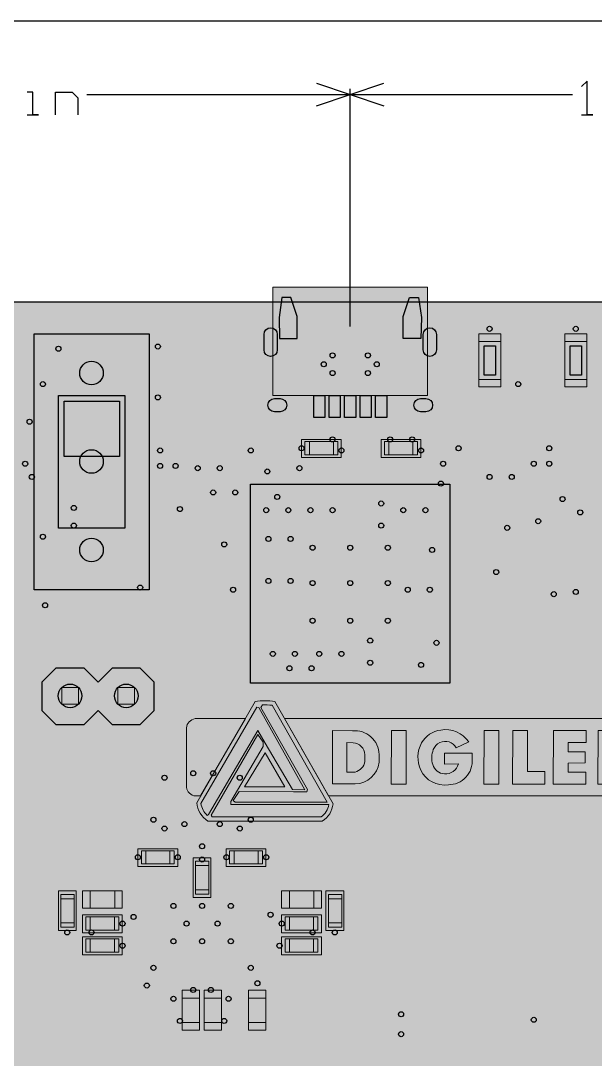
# Model space of a CAD drawing. Header units: metres. Extents: x 18 to 154, y 17 to 109.
# Drawn here: x 42.2 to 68.18, y 62.27 to 109.23 of the extents above; entities that cross this region are included whole.
import ezdxf

# ---------------------------------------------------------------- set-up
doc = ezdxf.new("R2010")
doc.units = ezdxf.units.M
for name, color, linetype, lineweight in [('7-SEG', 253, 'Continuous', 0), ('CAPACITOR', 43, 'Continuous', 0), ('RESISTOR', 251, 'Continuous', 0)]:
    doc.layers.add(name, color=color, linetype=linetype, lineweight=lineweight)
for name, color, linetype, lineweight, true_color in [('ANNOTATION', 7, 'Continuous', 30, 0xffffff), ('ANNOTATION OUTLINE', 7, 'Continuous', 0, 0xffffff), ('LED_BLB', 7, 'Continuous', 0, 0xf1eb9d), ('METAL', 7, 'Continuous', 0, 0xc1c6c8)]:
    doc.layers.add(name, color=color, linetype=linetype, lineweight=lineweight, true_color=true_color)
for name, color, linetype in [('CHIP', 250, 'Continuous'), ('Mechanical1', 6, 'Continuous'), ('PadHoleLayer', 156, 'Continuous'), ('SWITCH_BASE', 251, 'Continuous'), ('Switches', 250, 'Continuous'), ('ViaHoleLayer', 16, 'Continuous')]:
    doc.layers.add(name, color=color, linetype=linetype)
for name, color, linetype, true_color in [('LED_BLB_IN', 7, 'Continuous', 0xbabe74), ('PCB', 7, 'Continuous', 0x1d428a), ('PCB_OUTLINE', 7, 'Continuous', 0x002677)]:
    doc.layers.add(name, color=color, linetype=linetype, true_color=true_color)
picture_1 = doc.add_image_def('image1.jpg', size_in_pixel=(1023, 701))

# ---------------------------------------------------------------- blocks, each defined once
blk = doc.blocks.new('*U23')
at = {"layer": 'METAL', "true_color": 0x000000}
h = blk.add_hatch(color=18, dxfattribs=at)
h.dxf.hatch_style = 1
h.paths.add_polyline_path([(-1.242874578409896, 2.747817542043649), (1.257125421590104, 2.747817542043649), (1.257125421590104, 0.2478175420436486), (-1.242874578409896, 0.2478175420436486)])
at = {"layer": 'SWITCH_BASE', "true_color": 0x0d0d0d}
h = blk.add_hatch(color=28, dxfattribs=at)
h.dxf.hatch_style = 1
h.paths.add_polyline_path([(-2.599467704578529, 5.792650960968629), (2.599467704578529, 5.792650960968629), (2.599467704578529, -5.792650960968636), (-2.599467704578529, -5.792650960968636)])
at = {"layer": 'Switches', "true_color": 0x404040}
h = blk.add_hatch(color=250, dxfattribs=at)
h.dxf.hatch_style = 1
h.paths.add_polyline_path([(-1.492874578409896, 2.997817542043649), (1.507125421590104, 2.997817542043649), (1.507125421590104, -3.002182457956351), (-1.492874578409896, -3.002182457956351)])
at = {"layer": 'Switches'}
for points in [[(-2.599467704578529, 5.792650960968629), (2.599467704578529, 5.792650960968629), (2.599467704578529, -5.792650960968636), (-2.599467704578529, -5.792650960968636)], [(-1.492874578409896, 2.997817542043649), (1.507125421590104, 2.997817542043649), (1.507125421590104, -3.002182457956351), (-1.492874578409896, -3.002182457956351)], [(-1.242874578409896, 2.747817542043649), (1.257125421590104, 2.747817542043649), (1.257125421590104, 0.2478175420436486), (-1.242874578409896, 0.2478175420436486)]]:
    blk.add_lwpolyline(points, close=True, dxfattribs=at)
blk = doc.blocks.new('*U9')
at = {"layer": 'LED_BLB', "transparency": 33554534}
h = blk.add_hatch(color=256, dxfattribs=at)
h.dxf.hatch_style = 1
h.paths.add_polyline_path([(-0.4963328445464015, 0.8615313378169063), (0.4963328445464015, 0.8615313378169063), (0.4963328445464015, -0.8615313378168992), (-0.4963328445464015, -0.8615313378168992)])
at = {"layer": 'LED_BLB_IN'}
h = blk.add_hatch(color=256, dxfattribs=at)
h.dxf.hatch_style = 1
h.paths.add_polyline_path([(-0.2588016763149099, 0.6615313378169034), (0.2588016763149028, 0.6615313378169034), (0.2588016763149028, -0.6615313378168963), (-0.2588016763149099, -0.6615313378168963)])
h = blk.add_hatch(color=256, dxfattribs=at)
h.dxf.hatch_style = 1
h.paths.add_polyline_path([(-0.2588016763149099, 0.6615313378169034), (0.2588016763149028, 0.6615313378169034), (0.2588016763149028, -0.6615313378168963), (-0.2588016763149099, -0.6615313378168963)])
at = {"layer": 'METAL'}
h = blk.add_hatch(color=256, dxfattribs=at)
h.dxf.hatch_style = 1
h.paths.add_polyline_path([(-0.4963328445464015, 1.198637639297367), (0.4963328445464015, 1.198637639297367), (0.4963328445464015, -1.19863763929736), (-0.4963328445464015, -1.19863763929736)])
at = {"layer": 'LED_BLB'}
blk.add_lwpolyline([(0.4963328445464015, -0.8616376392973564), (0.4963328445464015, 0.8606376392973658), (-0.4963328445464015, 0.8606376392973658), (-0.4963328445464015, -0.8616376392973564)], close=True, dxfattribs=at)
at = {"layer": 'LED_BLB_IN'}
blk.add_lwpolyline([(-0.2588016763149099, 0.6615313378169034), (0.2588016763149028, 0.6615313378169034), (0.2588016763149028, -0.6615313378168963), (-0.2588016763149099, -0.6615313378168963)], close=True, dxfattribs=at)
at = {"layer": 'METAL'}
blk.add_lwpolyline([(-0.4963328445464015, 1.198637639297367), (0.4963328445464015, 1.198637639297367), (0.4963328445464015, -1.19863763929736), (-0.4963328445464015, -1.19863763929736)], close=True, dxfattribs=at)
blk = doc.blocks.new('DIGILENT LOGO')
at = {"layer": 'ANNOTATION OUTLINE'}
h = blk.add_hatch(color=256, dxfattribs=at)
h.dxf.hatch_style = 1
edge = h.paths.add_edge_path()
edge.add_arc((2.267000933304683, 1.642024280513947), 1.651442177514019, 184.9703482785844, 238.278131170927, ccw=False)
edge.add_line((0.6217687241131244, 1.498943032577998), (4.64803657120143, 8.455433788869286))
edge.add_arc((5.332796668138267, 4.687475847852443), 3.829674063889619, 80.07840383694293, 100.30008958098819, ccw=False)
edge.add_line((5.992651039508125, 8.45987503725604), (10.00169257693494, 1.424108724312816))
edge.add_arc((8.447917704535492, 1.571454786723318), 1.560745724391961, 301.25958799399035, 354.5827826634615, ccw=False)
edge.add_line((9.257814122324149, 0.2372902508954127), (1.398678659201387, 0.2372902508954127))
edge = h.paths.add_edge_path(flags=16)
edge.add_line((5.342020007430165, 5.597058199273945), (4.838152403476784, 6.461863854749367))
edge.add_line((4.838152403476784, 6.461863854749367), (1.44144247503084, 0.6808796062847478))
edge.add_line((1.44144247503084, 0.6808796062847478), (1.352248856140328, 0.6252176600733321))
edge.add_arc((2.267000933304688, 1.642024280513949), 1.367723314873436, 188.5631271788073, 228.0244292674331, ccw=False)
edge.add_line((0.9145244370716057, 1.438371651791741), (4.747526241721175, 8.060941891915078))
edge.add_line((4.747526241721175, 8.060941891915078), (4.885356094392705, 8.040853455219803))
edge.add_line((4.885356094392705, 8.040853455219803), (8.056940836326817, 2.389430992323469))
edge.add_line((8.056940836326817, 2.389430992323469), (7.201786272013813, 2.396682905961953))
edge.add_line((7.201786272013813, 2.396682905961953), (5.342020007430165, 5.597058199273945))
edge = h.paths.add_edge_path(flags=16)
edge.add_arc((5.332796668138212, 4.687475847852458), 3.545955201249019, 82.20369358182529, 93.07570517608269, ccw=False)
edge.add_line((5.813811531475125, 8.200654321900416), (9.600812341869755, 1.538991219759211))
edge.add_line((9.600812341869755, 1.538991219759211), (3.268843561409547, 1.538991219759211))
edge.add_line((3.268843561409547, 1.538991219759211), (3.132579555556617, 1.647906892527899))
edge.add_line((3.132579555556617, 1.647906892527899), (3.553890606902655, 2.265883723590932))
edge.add_line((3.553890606902655, 2.265883723590932), (7.286931957707012, 2.250160112203446))
edge.add_line((7.286931957707012, 2.250160112203446), (8.202020131317227, 2.250160112203446))
edge.add_line((8.202020131317227, 2.250160112203446), (8.253859886411306, 2.399634838471115))
edge.add_line((8.253859886411306, 2.399634838471115), (5.037925393769342, 8.040853455219803))
edge.add_line((5.037925393769342, 8.040853455219803), (5.14253700940818, 8.228323140736592))
edge = h.paths.add_edge_path(flags=16)
edge.add_line((5.203182730678492, 5.362086293674437), (2.969541759798972, 1.581812813581223))
edge.add_line((2.969541759798972, 1.581812813581223), (2.960341650715804, 1.365930133898914))
edge.add_line((2.960341650715804, 1.365930133898914), (9.708297497580418, 1.365930133898914))
edge.add_arc((8.447917704535485, 1.571454786723324), 1.277026861751382, 304.6569725447434, 350.7385409052803, ccw=False)
edge.add_line((9.174114298659028, 0.5210091135360102), (1.684007622735976, 0.5210091135360102))
edge.add_line((1.684007622735976, 0.5210091135360102), (1.616628650397274, 0.6337332692089603))
edge.add_line((1.616628650397274, 0.6337332692089603), (4.817938994203701, 6.192452768489602))
edge.add_line((4.817938994203701, 6.192452768489602), (5.195262086586467, 5.673835522910395))
edge.add_line((5.195262086586467, 5.673835522910395), (5.203182730678492, 5.362086293674437))
h = blk.add_hatch(color=256, dxfattribs=at)
h.dxf.hatch_style = 1
edge = h.paths.add_edge_path()
edge.add_line((0.8884056033984464, 1.959631952560329), (0.5363508533692993, 1.959660399737686))
edge.add_arc((0.6018794999384031, 2.657022792853669), 0.7004343729812446, 188.2681269250594, 264.6318833641329, ccw=False)
edge.add_line((-0.0912745160611621, 2.556296326831557), (-0.0912745160611621, 6.650816291260639))
edge.add_arc((0.6461086070718218, 6.551516904873322), 0.744039137692535, 100.66381394340112, 172.3304274044686, ccw=False)
edge.add_line((0.508427145463088, 7.282706383426955), (3.969287067845656, 7.282706383426955))
edge.add_line((3.969287067845656, 7.282706383426955), (0.8884056033984464, 1.959631952560329))
h = blk.add_hatch(color=256, dxfattribs=at)
h.dxf.hatch_style = 1
edge = h.paths.add_edge_path()
edge.add_line((6.663412093790981, 7.282706383426955), (36.09107123347087, 7.296375955830513))
edge.add_arc((35.9017484872202, 6.545066760250647), 0.774795850279777, -4.114547766048986, 75.85647072811992, ccw=False)
edge.add_line((36.67454737644368, 6.489474616689677), (36.70674987644804, 2.745768867785728))
edge.add_arc((35.90265496484452, 2.754607236912068), 0.8041434844824017, 278.316603294588, 359.37024740630227, ccw=False)
edge.add_line((36.01896864411253, 1.958920193124982), (9.696952297369947, 1.958920193124982))
edge.add_line((9.696952297369947, 1.958920193124982), (6.663412093790981, 7.282706383426955))
edge = h.paths.add_edge_path(flags=16)
edge.add_line((9.96394622534001, 6.45614195210419), (9.96394622534001, 2.792413191008109))
edge.add_line((9.96394622534001, 2.792413191008109), (11.53472893253968, 2.792413191008109))
edge.add_arc((11.47943940622384, 4.496372209466908), 1.704855791058969, 271.858463387318, 352.5915953903518)
edge.add_line((13.17006350257964, 4.276546293959996), (13.17006350257964, 4.814275493374907))
edge.add_arc((11.49498033406834, 4.773301544136489), 1.67558422227772, 1.401223742902573, 95.27029942693238)
edge.add_line((11.34107051973422, 6.441802144974758), (9.96394622534001, 6.45614195210419))
h.paths.add_polyline_path([(14.02165045301388, 6.459150266352253), (15.03591623174646, 6.459150266352253), (15.03591623174646, 2.782958596767912), (13.99975941832406, 2.782958596767912)], flags=16)
edge = h.paths.add_edge_path(flags=16)
edge.add_line((17.67017082681139, 4.906205838071969), (19.5693670672091, 4.906205838071969))
edge.add_line((19.5693670672091, 4.906205838071969), (19.5693670672091, 4.503789724077933))
edge.add_arc((17.95486549893603, 4.353728578690131), 1.621460348362334, -90.69600125188072, 5.31014601468388, ccw=False)
edge.add_arc((17.66578349413194, 4.514061951704431), 1.801924321278994, 205.2461123456324, 278.59789058328295, ccw=False)
edge.add_arc((17.90650918447243, 4.615168756168027), 2.062810198498704, 151.279755873664, 204.9344190527549, ccw=False)
edge.add_arc((17.62393697871708, 4.76609999088842), 1.742476896678172, 96.75900342590393, 151.1672262827484, ccw=False)
edge.add_arc((17.74133722953952, 4.580482600521963), 1.942932601233001, 34.54278003722311, 99.55388256113469, ccw=False)
edge.add_line((19.34173673971293, 5.682166993064016), (18.48449274599591, 5.279750879069979))
edge.add_arc((17.72798961542866, 4.849588704615157), 0.8702508160810597, 29.62338976938962, 116.2505175753016)
edge.add_arc((17.73956010033229, 4.826126616543975), 0.8964108179458372, 116.2505175753014, 159.0123877482521)
edge.add_arc((18.37999613395799, 4.580445113358995), 1.58235375593226, 159.0123877482521, 196.7437643077882)
edge.add_arc((17.74035888869702, 4.388012070137629), 0.9143969596883147, 196.7437643077882, 265.8766782238159)
edge.add_arc((17.74036550981787, 4.388103915296448), 0.9144890431962845, 265.8766782238157, 345.7148515751869)
edge.add_line((18.62657829866009, 4.16245573112792), (17.66987568900652, 4.157721273149605))
edge.add_line((17.66987568900652, 4.157721273149605), (17.67017082681139, 4.906205838071969))
h.paths.add_polyline_path([(20.40099620618196, 6.459150266352253), (21.41526198491454, 6.459150266352253), (21.41526198491454, 2.782958596767912), (20.37910517149214, 2.782958596767912)], flags=16)
h.paths.add_polyline_path([(22.36385748386272, 6.459150266352253), (23.3781232625953, 6.459150266352253), (23.3781232625953, 3.655197868088749), (24.58246202405473, 3.655197868088749), (24.58293791611334, 2.782958596767912), (22.3419664491729, 2.782958596767912)], flags=16)
h.paths.add_polyline_path([(25.17434323982309, 6.459150266352253), (26.18860901855567, 6.459150266352253), (27.42528866999498, 6.459150266352253), (27.42528866999498, 5.647125521562884), (26.1789909152609, 5.647125521562884), (26.17687128920818, 5.002234455023086), (27.3446468542935, 5.002234455023086), (27.3446468542935, 4.24009074139417), (26.18860901855567, 4.225434348951694), (26.18860901855567, 3.609856821071503), (27.39596411662308, 3.609856821071503), (27.40329596103732, 2.782958596767912), (25.15245220513327, 2.782958596767912)], flags=16)
h.paths.add_polyline_path([(30.78790523948612, 2.782958596767912), (29.24826310105038, 4.965581413523978), (29.24826310105038, 2.782958596767912), (28.21210628762799, 2.782958596767912), (28.2339973223178, 6.459150266352253), (29.24826310105038, 6.459150266352253), (30.79643407899866, 4.215218387658354), (30.80979627417594, 6.459150266352253), (31.82406205290852, 6.459150266352253), (31.82406205290852, 2.782958596767912)], flags=16)
h.paths.add_polyline_path([(33.21201324466904, 6.459150266352253), (34.22627902340162, 6.459150266352253), (34.9697226808679, 6.459150266352253), (34.9697226808679, 5.585608472600825), (34.19169565096206, 5.585608472600825), (34.22627902340162, 2.782958596767912), (33.19012220997922, 2.782958596767912), (33.19012220997922, 5.578507916295052), (32.41425575826167, 5.578507916295052), (32.41425575826167, 6.455299985926558)], flags=16)
edge = h.paths.add_edge_path(flags=16)
edge.add_arc((35.56514555029378, 6.110997628779955), 0.3917468687555766, 0, 360)
h = blk.add_hatch(color=256, dxfattribs=at)
h.dxf.hatch_style = 1
edge = h.paths.add_edge_path()
edge.add_arc((35.58429985261193, 6.110997628779955), 0.2875354989717726, 0, 360)
h.paths.add_polyline_path([(35.43894236552785, 5.893873622059459), (35.43517618119574, 6.291071354810924), (35.49543795479656, 6.332485236397929), (35.59336439600463, 6.332485236397929), (35.66115853826989, 6.319308503406319), (35.6950556094024, 6.272246589080737), (35.72330411010796, 6.230832707493732), (35.72142031187047, 6.174359164077487), (35.69693940763989, 6.140474736517945), (35.67057470517159, 6.121650724562187), (35.67396871111745, 6.090813397049686), (35.6862835229401, 6.061937978752553), (35.71308156486691, 6.029510980555912), (35.73564820444182, 5.995674132358587), (35.772267330712, 5.944699886511557), (35.71765412753837, 5.886343414257567), (35.67475323514498, 5.935952332803708), (35.64852692265242, 5.981236092954759), (35.61596150199796, 6.065177181145941), (35.50489541765239, 6.063021360762605), (35.49920413912866, 5.867519402301809)], flags=16)
h = blk.add_hatch(color=256, dxfattribs=at)
h.dxf.hatch_style = 1
h.paths.add_polyline_path([(35.52683976994297, 6.139715685541319), (35.61753039243411, 6.133769158078849), (35.65612283773419, 6.187579615993172), (35.6389893114864, 6.232677947603747), (35.60823990622418, 6.264161603206503), (35.53641692110193, 6.254588666361201), (35.51381557868069, 6.196927928021182)])
h = blk.add_hatch(color=256, dxfattribs=at)
h.dxf.hatch_style = 1
edge = h.paths.add_edge_path()
edge.add_line((10.9466068403907, 5.632353950959299), (10.9466068403907, 3.607667859764547))
edge.add_line((10.9466068403907, 3.607667859764547), (11.51937354728167, 3.607667859764547))
edge.add_arc((11.3056840492754, 4.477558380939128), 0.8957525999892796, 283.8014841556272, 351.0292817358588)
edge.add_line((12.19047994626897, 4.337883970072625), (12.19047994626897, 4.802659535747651))
edge.add_arc((11.32833468190978, 4.764731047148589), 0.8629791579779771, 2.5189977499528, 86.48266348352263)
edge.add_line((11.38127892932074, 5.626084594636765), (10.9466068403907, 5.632353950959299))
h = blk.add_hatch(color=256, dxfattribs=at)
h.dxf.hatch_style = 1
h.paths.add_polyline_path([(5.334607082156936, 4.920925656390452), (6.685477816078546, 2.59628228392404), (3.914661318107242, 2.59628228392404)])
for points in [[(1.398678659201387, 0.2372902508954127, -0.2368866098304316), (0.6217687241131244, 1.498943032577998), (4.64803657120143, 8.455433788869286, -0.08846343672493706), (5.992651039508125, 8.45987503725604), (10.00169257693494, 1.424108724312816, -0.2369576310843121), (9.257814122324149, 0.2372902508954127)], [(5.342020007430165, 5.597058199273945), (4.838152403476784, 6.461863854749367), (1.44144247503084, 0.6808796062847478), (1.352248856140328, 0.6252176600733321, -0.1739043869743648), (0.9145244370716057, 1.438371651791741), (4.747526241721175, 8.060941891915078), (4.885356094392705, 8.040853455219803), (8.056940836326817, 2.389430992323469), (7.201786272013813, 2.396682905961953)], [(5.14253700940818, 8.228323140736592, -0.04747371619685629), (5.813811531475125, 8.200654321900416), (9.600812341869755, 1.538991219759211), (3.268843561409547, 1.538991219759211), (3.132579555556617, 1.647906892527899), (3.553890606902655, 2.265883723590932), (7.286931957707012, 2.250160112203446), (8.202020131317227, 2.250160112203446), (8.253859886411306, 2.399634838471115), (5.037925393769342, 8.040853455219803)], [(0.8884056033984464, 1.959631952560329), (0.5363508533692993, 1.959660399737686, -0.3461039517224886), (-0.0912745160611621, 2.556296326831557), (-0.0912745160611621, 6.650816291260639, -0.3233122077495676), (0.508427145463088, 7.282706383426955), (3.969287067845656, 7.282706383426955)], [(6.663412093790981, 7.282706383426955), (36.09107123347087, 7.296375955830513, -0.3638270330507313), (36.67454737644368, 6.489474616689677), (36.70674987644804, 2.745768867785728, -0.3691854235063751), (36.01896864411253, 1.958920193124982), (9.696952297369947, 1.958920193124982)], [(17.67017082681139, 4.906205838071969), (19.5693670672091, 4.906205838071969), (19.5693670672091, 4.503789724077933, -0.4452608251909568), (17.93516927196754, 2.732387861889833, -0.3314532328047888), (16.03597161942741, 3.745527949405982, -0.2384856684607531), (16.09747325423689, 5.606417926733684, -0.2419634401961635), (17.41885886779994, 6.496466629459519, -0.2915259798641293), (19.34173673971293, 5.682166993064016), (18.48449274599591, 5.279750879069979, 0.3970748443493998), (17.34308047123625, 5.63008946285106, 0.1887796542634479), (16.90261907076263, 5.14719057832292, 0.1661379312412127), (16.86472987248078, 4.12458157485014, 0.3111442301701771), (17.67461060316703, 3.475981937501047, 0.3631707972447791), (18.62657829866009, 4.16245573112792), (17.66987568900652, 4.157721273149605)], [(5.203182730678492, 5.362086293674437), (2.969541759798972, 1.581812813581223), (2.960341650715804, 1.365930133898914), (9.708297497580418, 1.365930133898914, -0.2038229674821827), (9.174114298659028, 0.5210091135360102), (1.684007622735976, 0.5210091135360102), (1.616628650397274, 0.6337332692089603), (4.817938994203701, 6.192452768489602), (5.195262086586467, 5.673835522910395)], [(10.9466068403907, 5.632353950959299), (10.9466068403907, 3.607667859764547), (11.51937354728167, 3.607667859764547, 0.3020501511363886), (12.19047994626897, 4.337883970072625), (12.19047994626897, 4.802659535747651, 0.3836821471090042), (11.38127892932074, 5.626084594636765)]]:
    blk.add_lwpolyline(points, format="xyb", close=True, dxfattribs=at)
blk.add_lwpolyline([(9.96394622534001, 6.45614195210419), (9.96394622534001, 2.792413191008109), (11.53472893253968, 2.792413191008109, 0.3675971323221257), (13.17006350257964, 4.276546293959996), (13.17006350257964, 4.814275493374907, 0.4341332740667426), (11.34107051973422, 6.441802144974758), (9.96394622534001, 6.45614195210419, -0.04602449473477058)], format="xyb", dxfattribs=at)
for points in [[(14.02165045301388, 6.459150266352253), (15.03591623174646, 6.459150266352253), (15.03591623174646, 2.782958596767912), (13.99975941832406, 2.782958596767912)], [(20.40099620618196, 6.459150266352253), (21.41526198491454, 6.459150266352253), (21.41526198491454, 2.782958596767912), (20.37910517149214, 2.782958596767912)], [(22.36385748386272, 6.459150266352253), (23.3781232625953, 6.459150266352253), (23.3781232625953, 3.655197868088749), (24.58246202405473, 3.655197868088749), (24.58293791611334, 2.782958596767912), (22.3419664491729, 2.782958596767912)], [(25.17434323982309, 6.459150266352253), (26.18860901855567, 6.459150266352253), (27.42528866999498, 6.459150266352253), (27.42528866999498, 5.647125521562884), (26.1789909152609, 5.647125521562884), (26.17687128920818, 5.002234455023086), (27.3446468542935, 5.002234455023086), (27.3446468542935, 4.24009074139417), (26.18860901855567, 4.225434348951694), (26.18860901855567, 3.609856821071503), (27.39596411662308, 3.609856821071503), (27.40329596103732, 2.782958596767912), (25.15245220513327, 2.782958596767912)], [(30.78790523948612, 2.782958596767912), (29.24826310105038, 4.965581413523978), (29.24826310105038, 2.782958596767912), (28.21210628762799, 2.782958596767912), (28.2339973223178, 6.459150266352253), (29.24826310105038, 6.459150266352253), (30.79643407899866, 4.215218387658354), (30.80979627417594, 6.459150266352253), (31.82406205290852, 6.459150266352253), (31.82406205290852, 2.782958596767912)], [(33.21201324466904, 6.459150266352253), (34.22627902340162, 6.459150266352253), (34.9697226808679, 6.459150266352253), (34.9697226808679, 5.585608472600825), (34.19169565096206, 5.585608472600825), (34.22627902340162, 2.782958596767912), (33.19012220997922, 2.782958596767912), (33.19012220997922, 5.578507916295052), (32.41425575826167, 5.578507916295052), (32.41425575826167, 6.455299985926558)], [(35.43894236552785, 5.893873622059459), (35.43517618119574, 6.291071354810924), (35.49543795479656, 6.332485236397929), (35.59336439600463, 6.332485236397929), (35.66115853826989, 6.319308503406319), (35.6950556094024, 6.272246589080737), (35.72330411010796, 6.230832707493732), (35.72142031187047, 6.174359164077487), (35.69693940763989, 6.140474736517945), (35.67057470517159, 6.121650724562187), (35.67396871111745, 6.090813397049686), (35.6862835229401, 6.061937978752553), (35.71308156486691, 6.029510980555912), (35.73564820444182, 5.995674132358587), (35.772267330712, 5.944699886511557), (35.71765412753837, 5.886343414257567), (35.67475323514498, 5.935952332803708), (35.64852692265242, 5.981236092954759), (35.61596150199796, 6.065177181145941), (35.50489541765239, 6.063021360762605), (35.49920413912866, 5.867519402301809)], [(35.52683976994297, 6.139715685541319), (35.61753039243411, 6.133769158078849), (35.65612283773419, 6.187579615993172), (35.6389893114864, 6.232677947603747), (35.60823990622418, 6.264161603206503), (35.53641692110193, 6.254588666361201), (35.51381557868069, 6.196927928021182)], [(3.91466131810725, 2.59628228392404), (5.334607082156936, 4.920925656390452), (6.685477816078546, 2.59628228392404)], [(5.334607082156936, 4.920925656390452), (6.685477816078546, 2.59628228392404), (3.914661318107242, 2.59628228392404)]]:
    blk.add_lwpolyline(points, close=True, dxfattribs=at)
for centre, radius in [((35.56514555029378, 6.110997628779955), 0.3917468687555766), ((35.58429985261193, 6.110997628779955), 0.2875354989717726)]:
    blk.add_circle(centre, radius, dxfattribs=at)
blk = doc.blocks.new('CAP_SMALL')
at = {"layer": 'CAPACITOR'}
h = blk.add_hatch(color=256, dxfattribs=at)
h.dxf.hatch_style = 1
h.paths.add_polyline_path([(-0.2903047099582494, 0.5430782516850172), (0.3090702940740044, 0.5430782516850172), (0.3090702940740044, -0.5431906204521937), (-0.2903047099582494, -0.5431906204521937)])
at = {"layer": 'METAL'}
h = blk.add_hatch(color=256, dxfattribs=at)
h.dxf.hatch_style = 1
h.paths.add_polyline_path([(-0.4026734771184124, 0.8989501372812327), (0.4026734771184124, 0.8989501372812327), (0.4026734771184124, -0.8989501372812327), (-0.4026734771184124, -0.8989501372812327)])
h = blk.add_hatch(color=256, dxfattribs=at)
h.dxf.hatch_style = 1
h.paths.add_polyline_path([(-0.2903047099582494, 0.5430782516850172), (-0.2903047099582494, 0.7430782516850201), (0.3090702940740044, 0.7430782516850201), (0.3090702940740044, 0.5430782516850172)])
h = blk.add_hatch(color=256, dxfattribs=at)
h.dxf.hatch_style = 1
h.paths.add_polyline_path([(-0.2903047099582494, 0.5430782516850172), (0.3090702940740044, 0.5430782516850172), (0.3090702940740044, -0.5431906204521937), (-0.2903047099582494, -0.5431906204521937)])
h = blk.add_hatch(color=256, dxfattribs=at)
h.dxf.hatch_style = 1
h.paths.add_polyline_path([(-0.2903047099582494, -0.7431906204521965), (-0.2903047099582494, -0.5431906204521937), (0.3090702940740044, -0.5431906204521937), (0.3090702940740044, -0.7431906204521965)])
at = {"layer": '7-SEG'}
for points in [[(-0.2903047099582494, 0.5430782516850172), (-0.2903047099582494, 0.7430782516850201), (0.3090702940740044, 0.7430782516850201), (0.3090702940740044, 0.5430782516850172)], [(-0.2903047099582494, -0.7431906204521965), (-0.2903047099582494, -0.5431906204521937), (0.3090702940740044, -0.5431906204521937), (0.3090702940740044, -0.7431906204521965)]]:
    blk.add_lwpolyline(points, close=True, dxfattribs=at)
at = {"layer": 'CAPACITOR'}
blk.add_lwpolyline([(-0.2903047099582494, 0.5430782516850172), (0.3090702940740044, 0.5430782516850172), (0.3090702940740044, -0.5431906204521937), (-0.2903047099582494, -0.5431906204521937), (-0.2903047099582494, 0.5430782516850172)], dxfattribs=at)
at = {"layer": 'METAL'}
blk.add_lwpolyline([(-0.4026734771184124, 0.8989501372812327), (0.4026734771184124, 0.8989501372812327), (0.4026734771184124, -0.8989501372812327), (-0.4026734771184124, -0.8989501372812327)], close=True, dxfattribs=at)
blk.add_lwpolyline([(-0.4026734771184124, 0.8989501372812327), (0.4026734771184124, 0.8989501372812327), (0.4026734771184124, -0.8989501372812327), (-0.4026734771184124, -0.8989501372812327)], close=True, dxfattribs=at)
blk = doc.blocks.new('RESISTOR')
at = {"layer": 'METAL'}
h = blk.add_hatch(color=256, dxfattribs=at)
h.dxf.hatch_style = 1
h.paths.add_polyline_path([(-1.399174297906896, 0.3404927817357901), (0.3987259766555695, 0.3404927817357901), (0.3987259766555695, -0.4460885883852939), (-1.399174297906896, -0.4460885883852939)])
h.paths.add_polyline_path([(-1.043302412310695, 0.3404927817357901), (0.06161967517510902, 0.3404927817357901), (0.06161967517510902, -0.4460885883852939), (-1.043302412310695, -0.4460885883852939)], flags=16)
at = {"layer": 'RESISTOR'}
h = blk.add_hatch(color=256, dxfattribs=at)
h.dxf.hatch_style = 1
h.paths.add_polyline_path([(-1.043302412310695, 0.3404927817357901), (0.06161967517510902, 0.3404927817357901), (0.06161967517510902, -0.4460885883852939), (-1.043302412310695, -0.4460885883852939)])
at = {"layer": 'METAL'}
blk.add_lwpolyline([(-1.399174297906896, 0.3404927817357901), (0.3987259766555695, 0.3404927817357901), (0.3987259766555695, -0.4460885883852939), (-1.399174297906896, -0.4460885883852939)], close=True, dxfattribs=at)
at = {"layer": 'RESISTOR'}
blk.add_lwpolyline([(-1.043302412310695, 0.3404927817357901), (0.06161967517510902, 0.3404927817357901), (0.06161967517510902, -0.4460885883852939), (-1.043302412310695, -0.4460885883852939)], close=True, dxfattribs=at)

msp = doc.modelspace()

# ---------------------------------------------------------------- hatches: boundary and pattern name
at = {"layer": 'CHIP'}
h = msp.add_hatch(color=256, dxfattribs=at)
h.dxf.hatch_style = 1
h.paths.add_polyline_path([(52.59312928399012, 79.28082385329392), (52.59312928399012, 88.27032522610625), (61.60139624091819, 88.27032522610625), (61.60139624091819, 79.28082385329392)])
h = msp.add_hatch(color=256, dxfattribs=at)
h.dxf.hatch_style = 1
h.paths.add_polyline_path([(45.7012156877564, 79.31824265275826), (45.06442188425981, 79.95503645625486), (43.79094664603378, 79.95503645625486), (43.15415284253719, 79.31824265275826), (43.15415284253719, 78.04476741453225), (43.79094664603378, 77.40797361103564), (45.06442188425981, 77.40797361103564), (45.7012156877564, 78.04476741453225), (46.338009491253, 77.40797361103564), (47.59271914536328, 77.40797361103564), (48.22951294885988, 78.04476741453225), (48.22951294885988, 79.31824265275826), (47.59271914536328, 79.95503645625486), (46.338009491253, 79.95503645625486)])
at = {"layer": 'METAL'}
h = msp.add_hatch(color=256, dxfattribs=at)
h.dxf.hatch_style = 1
h.paths.add_polyline_path([(53.59878873621082, 92.28551635531467), (60.59573678869749, 92.28551635531467), (60.59573678869749, 97.18487663122276), (53.59878873621082, 97.18487663122276)])
h = msp.add_hatch(color=256, dxfattribs=at)
h.dxf.hatch_style = 1
h.paths.add_polyline_path([(55.44726276245416, 92.28551635531467), (55.94726276245416, 92.28551635531467), (55.94726276245416, 91.28551635531467), (55.44726276245416, 91.28551635531467)])
h = msp.add_hatch(color=256, dxfattribs=at)
h.dxf.hatch_style = 1
h.paths.add_polyline_path([(56.14726276245415, 92.28551635531467), (56.64726276245415, 92.28551635531467), (56.64726276245415, 91.28551635531467), (56.14726276245415, 91.28551635531467)])
h = msp.add_hatch(color=256, dxfattribs=at)
h.dxf.hatch_style = 1
h.paths.add_polyline_path([(56.84726276245416, 92.28551635531467), (57.34726276245416, 92.28551635531467), (57.34726276245416, 91.28551635531467), (56.84726276245416, 91.28551635531467)])
h = msp.add_hatch(color=256, dxfattribs=at)
h.dxf.hatch_style = 1
h.paths.add_polyline_path([(57.54726276245416, 92.28551635531467), (58.04726276245416, 92.28551635531467), (58.04726276245416, 91.28551635531467), (57.54726276245416, 91.28551635531467)])
h = msp.add_hatch(color=256, dxfattribs=at)
h.dxf.hatch_style = 1
h.paths.add_polyline_path([(58.24726276245416, 92.28551635531467), (58.74726276245416, 92.28551635531467), (58.74726276245416, 91.28551635531467), (58.24726276245416, 91.28551635531467)])
h = msp.add_hatch(color=256, dxfattribs=at)
h.dxf.hatch_style = 1
h.paths.add_polyline_path([(44.80724174110826, 79.07724178110826), (44.05275833889176, 79.07724178110826), (44.05275833889176, 78.32275837889176), (44.80724174110826, 78.32275837889176)])
h = msp.add_hatch(color=256, dxfattribs=at)
h.dxf.hatch_style = 1
h.paths.add_polyline_path([(47.34724174110826, 79.07724178110826), (46.59275833889176, 79.07724178110826), (46.59275833889176, 78.32275837889176), (47.34724174110826, 78.32275837889176)])
at = {"layer": 'PCB'}
h = msp.add_hatch(color=256, dxfattribs=at)
h.dxf.hatch_style = 1
h.paths.add_polyline_path([(25.4, 96.52), (147.32, 96.52), (147.32, 25.4), (25.4, 25.4)])
edge = h.paths.add_edge_path(flags=16)
edge.add_arc((29.21, 92.71), 1.828799999999999, 0, 360)
edge = h.paths.add_edge_path(flags=16)
edge.add_arc((29.21, 29.21), 1.828799999999999, 0, 360)
edge = h.paths.add_edge_path(flags=16)
edge.add_arc((143.51, 29.21), 1.828799999999994, 0, 360)
edge = h.paths.add_edge_path(flags=16)
edge.add_arc((143.51, 92.71), 1.828800000000002, 0, 360)
at = {"layer": 'SWITCH_BASE'}
h = msp.add_hatch(color=256, dxfattribs=at)
h.dxf.hatch_style = 1
h.paths.add_polyline_path([(53.89878873621083, 94.85620733655409), (54.69878873621084, 94.85620733655409), (54.69878873621084, 95.85620733655409), (54.41366260640191, 96.7242794676608), (54.00367049284093, 96.7242794676608), (53.87971923685247, 95.81883632772642)])
h = msp.add_hatch(color=256, dxfattribs=at)
h.dxf.hatch_style = 1
h.paths.add_polyline_path([(60.2957367886975, 94.85620733655409), (59.49573678869749, 94.85620733655409), (59.49573678869749, 95.85620733655409), (59.78086291850641, 96.7242794676608), (60.19085503206739, 96.7242794676608), (60.31480628805585, 95.81883632772642)])

# ---------------------------------------------------------------- linework, layer by layer
at = {"layer": 'CHIP'}
for points in [[(52.59312928399012, 79.28082385329392), (52.59312928399012, 88.27032522610625), (61.60139624091819, 88.27032522610625), (61.60139624091819, 79.28082385329392)], [(45.7012156877564, 79.31824265275826), (45.06442188425981, 79.95503645625486), (43.79094664603378, 79.95503645625486), (43.15415284253719, 79.31824265275826), (43.15415284253719, 78.04476741453225), (43.79094664603378, 77.40797361103564), (45.06442188425981, 77.40797361103564), (45.7012156877564, 78.04476741453225), (46.338009491253, 77.40797361103564), (47.59271914536328, 77.40797361103564), (48.22951294885988, 78.04476741453225), (48.22951294885988, 79.31824265275826), (47.59271914536328, 79.95503645625486), (46.338009491253, 79.95503645625486)]]:
    msp.add_lwpolyline(points, close=True, dxfattribs=at)
at = {"layer": 'Mechanical1'}
for p, q in [((55.5760001, 106.40799902), (57.1000001, 105.89999902)), ((57.1000001, 105.89999902), (58.62400009999999, 106.40799902)), ((57.1000001, 95.3999997), (57.1000001, 106.15399902)), ((57.1000001, 97.50000058), (57.1000001, 106.15399902)), ((67.81725069999999, 106.50935264), (67.56333198, 106.25543392)), ((67.81725069999999, 104.9858454), (67.81725069999999, 106.50935264)), ((42.7479841, 106.00151774), (42.49406538, 106.00151774)), ((42.7479841, 104.9858454), (42.7479841, 106.00151774)), ((43.76365389999999, 104.9858454), (43.76365389999999, 106.00151774)), ((43.76365389999999, 106.00151774), (44.52540752, 106.00151774)), ((44.52540752, 106.00151774), (44.77932624, 105.74759902)), ((44.77932624, 105.74759902), (44.77932624, 104.9858454)), ((45.18572624, 105.89999902), (57.1000001, 105.89999902)), ((55.5760001, 105.39199902), (57.1000001, 105.89999902)), ((57.1000001, 105.89999902), (58.62400009999999, 105.39199902)), ((57.1000001, 105.89999902), (67.15693198, 105.89999902)), ((42.49406538, 104.9858454), (43.00190028, 104.9858454)), ((43.00190028, 104.9858454), (42.7479841, 104.9858454)), ((67.56333198, 104.9858454), (68.07116687999999, 104.9858454)), ((68.07116687999999, 104.9858454), (67.81725069999999, 104.9858454)), ((25.4, 96.52), (147.32, 96.52))]:
    msp.add_line(p, q, dxfattribs=at)
at = {"layer": 'METAL'}
for points in [[(53.59878873621082, 92.28551635531467), (60.59573678869749, 92.28551635531467), (60.59573678869749, 97.18487663122276), (53.59878873621082, 97.18487663122276)], [(44.80724174110826, 79.07724178110826), (44.05275833889176, 79.07724178110826), (44.05275833889176, 78.32275837889176), (44.80724174110826, 78.32275837889176)], [(47.34724174110826, 79.07724178110826), (46.59275833889176, 79.07724178110826), (46.59275833889176, 78.32275837889176), (47.34724174110826, 78.32275837889176)]]:
    msp.add_lwpolyline(points, close=True, dxfattribs=at)
for points in [[(55.94726276245416, 91.28551635531467), (55.94726276245416, 92.28551635531467)], [(55.94726276245416, 91.28551635531467), (55.94726276245416, 92.28551635531467)], [(56.64726276245415, 91.28551635531467), (56.64726276245415, 92.28551635531467)], [(56.64726276245415, 91.28551635531467), (56.64726276245415, 92.28551635531467)], [(57.34726276245416, 91.28551635531467), (57.34726276245416, 92.28551635531467)], [(57.34726276245416, 91.28551635531467), (57.34726276245416, 92.28551635531467)], [(58.04726276245416, 91.28551635531467), (58.04726276245416, 92.28551635531467)], [(58.04726276245416, 91.28551635531467), (58.04726276245416, 92.28551635531467)], [(58.24726276245416, 91.28551635531467), (58.24726276245416, 92.28551635531467)], [(58.74726276245416, 91.28551635531467), (58.74726276245416, 92.28551635531467)]]:
    msp.add_lwpolyline(points, dxfattribs=at)
at = {"layer": 'PadHoleLayer'}
for points in [[(53.79999907999999, 95.05000294), (53.79999907999999, 94.34999926, -1), (53.20000027999999, 94.34999926), (53.20000027999999, 95.05000294, -1)], [(60.99999992, 95.05000294), (60.99999992, 94.34999926, -1), (60.40000112, 94.34999926), (60.40000112, 95.05000294, -1)], [(53.67499805999999, 92.15000112), (53.92500010000001, 92.15000112, -1), (53.92500010000001, 91.55000232), (53.67499805999999, 91.55000232, -1)], [(60.27500010000001, 92.15000112), (60.52500214, 92.15000112, -1), (60.52500214, 91.55000232), (60.27500010000001, 91.55000232, -1)]]:
    msp.add_lwpolyline(points, format="xyb", close=True, dxfattribs=at)
for centre, radius in [((45.40000063999999, 93.29999882), 0.5334), ((45.40000063999999, 89.29999919999999), 0.5334), ((45.40000063999999, 85.29999957999998), 0.53350033), ((44.43000004, 78.70000008), 0.53350033), ((46.97000004, 78.70000008), 0.53350033)]:
    msp.add_circle(centre, radius, dxfattribs=at)
at = {"layer": 'PCB_OUTLINE'}
msp.add_lwpolyline([(25.4, 96.52), (147.32, 96.52), (147.32, 25.4), (25.4, 25.4)], close=True, dxfattribs=at)
at = {"layer": 'SWITCH_BASE'}
for points in [[(53.89878873621083, 94.85620733655409), (54.69878873621084, 94.85620733655409), (54.69878873621084, 95.85620733655409), (54.41366260640191, 96.7242794676608), (54.00367049284093, 96.7242794676608), (53.87971923685247, 95.81883632772642)], [(60.2957367886975, 94.85620733655409), (59.49573678869749, 94.85620733655409), (59.49573678869749, 95.85620733655409), (59.78086291850641, 96.7242794676608), (60.19085503206739, 96.7242794676608), (60.31480628805585, 95.81883632772642)], [(55.44726276245416, 92.28551635531467), (55.94726276245416, 92.28551635531467), (55.94726276245416, 91.28551635531467), (55.44726276245416, 91.28551635531467)], [(56.14726276245415, 92.28551635531467), (56.64726276245415, 92.28551635531467), (56.64726276245415, 91.28551635531467), (56.14726276245415, 91.28551635531467)], [(56.84726276245416, 92.28551635531467), (57.34726276245416, 92.28551635531467), (57.34726276245416, 91.28551635531467), (56.84726276245416, 91.28551635531467)], [(57.54726276245416, 92.28551635531467), (58.04726276245416, 92.28551635531467), (58.04726276245416, 91.28551635531467), (57.54726276245416, 91.28551635531467)], [(58.24726276245416, 92.28551635531467), (58.74726276245416, 92.28551635531467), (58.74726276245416, 91.28551635531467), (58.24726276245416, 91.28551635531467)]]:
    msp.add_lwpolyline(points, close=True, dxfattribs=at)
at = {"layer": 'ViaHoleLayer'}
for centre in [(63.40000019999999, 95.2999999), (67.30000002, 95.2999999), (43.9000011, 94.39999916), (48.39999972, 94.49999896), (56.29999916, 94.09999976), (57.90000104, 94.09999976), (55.89999996, 93.70000056), (58.30000024, 93.70000056), (56.29999916, 93.29999882), (57.90000104, 93.29999882), (43.19999996, 92.79999982), (64.70000014, 92.79999982), (48.39999972, 92.20000102), (42.60000116, 91.10000068), (56.3000017, 90.29999974), (58.89999904, 90.29999974), (59.89999957999999, 90.29999974), (48.49999952, 89.80000074), (52.59999893999999, 89.80000074), (54.89999942, 89.90000054), (56.70000089999999, 89.80000074), (60.29999878, 89.80000074), (62.00000046, 89.90000054), (66.09999988, 89.90000054), (42.39999902, 89.19999940000001), (61.29999932, 89.19999940000001), (65.39999874, 89.19999940000001), (66.09999988, 89.19999940000001), (48.49999952, 89.09999959999999), (49.20000066, 89.09999959999999), (50.19999865999999, 88.9999998), (51.19999919999999, 88.9999998), (53.34999998, 88.85000009999999), (54.79999961999999, 88.9999998), (42.70000096, 88.60000059999999), (61.19999951999999, 88.3000012), (63.40000019999999, 88.60000059999999), (64.40000074, 88.60000059999999), (50.8999998, 87.89999945999998), (51.90000033999999, 87.89999945999998), (53.79999907999999, 87.69999985999998), (58.49999983999999, 87.40000045999999), (66.70000121999999, 87.60000006), (44.59999970000001, 87.20000086), (49.40000026, 87.15000095999999), (53.30000008, 87.10000106), (54.30000062, 87.10000106), (55.29999862, 87.10000106), (56.29999916, 87.10000106), (59.50000038, 87.10000106), (60.50000092, 87.10000106), (67.49999962, 87.00000125999998), (44.59999970000001, 86.39999992), (58.49999983999999, 86.39999992), (65.60000088, 86.59999952), (43.19999996, 85.90000092), (64.20000114, 86.30000011999998), (51.3999988, 85.54999907999998), (53.39999988, 85.80000111999998), (54.40000042, 85.80000111999998), (55.40000095999999, 85.39999938), (57.1000001, 85.39999938), (58.79999924, 85.39999938), (60.80000032, 85.29999957999998), (63.69999960000001, 84.29999904), (47.59999877999999, 83.60000044), (51.80000054, 83.50000064), (53.39999988, 83.89999983999998), (54.40000042, 83.89999983999998), (55.40000095999999, 83.80000004), (57.1000001, 83.80000004), (58.79999924, 83.80000004), (59.69999998, 83.50000064), (60.70000052, 83.50000064), (66.29999948, 83.30000104), (67.30000002, 83.40000083999998), (43.29999976, 82.79999696), (55.40000095999999, 82.10000090000001), (57.1000001, 82.10000090000001), (58.79999924, 82.10000090000001), (58.00000083999999, 81.20000016), (60.99999992, 81.10000036), (53.59999948, 80.59999882), (54.60000002, 80.59999882), (55.70000036, 80.59999882), (56.70000089999999, 80.59999882), (58.00000083999999, 80.19999962), (54.35000051999999, 79.95000012), (55.35000106, 79.95000012), (60.29999878, 80.09999982), (49.99999905999999, 75.19999945999999), (50.8999998, 75.19999945999999), (48.69999911999999, 74.99999986), (52.09999994, 74.99999986), (48.20000012, 73.10000112), (48.69999911999999, 72.69999938), (49.59999986, 72.89999897999998), (51.19999919999999, 72.89999897999998), (52.09999994, 72.69999938), (52.59999893999999, 73.10000112), (50.40000079999999, 71.90000098), (47.49999898, 71.39999944), (49.30000046, 71.39999944), (50.40000079999999, 71.29999964), (51.50000113999999, 71.39999944), (53.30000008, 71.39999944), (49.10000085999999, 69.19999876), (50.40000079999999, 69.19999876), (51.70000074, 69.19999876), (47.29999938, 68.69999976), (53.49999967999999, 68.79999955999999), (44.30000029999999, 68.00000116), (45.40000063999999, 68.00000116), (46.80000038, 68.40000035999999), (49.69999966, 68.40000035999999), (51.09999939999999, 68.40000035999999), (54.00000121999999, 68.40000035999999), (55.40000095999999, 68.00000116), (56.39999895999999, 68.00000116), (49.10000085999999, 67.59999942), (50.40000079999999, 67.59999942), (51.70000074, 67.59999942), (46.80000038, 67.39999981999999), (53.89999888, 67.39999981999999), (48.20000012, 66.39999928), (52.59999893999999, 66.39999928), (52.90000088, 65.70000068), (47.90000072, 65.60000088), (49.99999905999999, 65.39999874), (50.8, 65.39999874), (49.10000085999999, 64.99999954), (51.60000094, 64.99999954), (59.40000058, 64.30000094), (49.40000026, 63.999999), (51.3999988, 63.999999), (65.40000128, 64.05000144), (59.40000058, 63.40000019999999)]:
    msp.add_circle(centre, 0.1143, dxfattribs=at)

# ---------------------------------------------------------------- block references
at = {"layer": '7-SEG', "rotation": 90}
for p in [(55.79563914805452, 89.89028955787062), (59.39143969717944, 89.89028955787062), (48.39806609960009, 71.38697414467667), (52.38715733378557, 71.38697414467667), (45.88853442261237, 68.39043623081685), (54.89668901077329, 68.39043623081685), (45.88853442261237, 67.3978829104912), (54.89668901077329, 67.3978829104912)]:
    msp.add_blockref('CAP_SMALL', p, dxfattribs=at)
at = {"layer": '7-SEG'}
for p in [(50.39266790107641, 70.47864121533756), (44.30598889031234, 68.98031607402406), (56.40439694414465, 68.98031607402406)]:
    msp.add_blockref('CAP_SMALL', p, dxfattribs=at)
at = {"layer": 'ANNOTATION', "xscale": 0.6572642582169234, "yscale": 0.6572642582169234, "zscale": 0.6572642582169234}
msp.add_blockref('DIGILENT LOGO', (49.74748980306948, 72.8846866558752), dxfattribs=at)
at = {"layer": 'LED_BLB'}
for p in [(63.40862312315495, 93.86999799999822), (67.30411117429601, 93.86999799999822)]:
    msp.add_blockref('*U9', p, dxfattribs=at)
at = {"layer": 'RESISTOR'}
for p in [(46.38875858323803, 69.5387734295695), (55.39691317139895, 69.5387734295695)]:
    msp.add_blockref('RESISTOR', p, dxfattribs=at)
at = {"layer": 'RESISTOR', "rotation": 270}
for p in [(49.94907677547118, 63.98534122699225), (50.94174246456399, 63.98534122699225), (52.94561468933101, 63.98534122699225)]:
    msp.add_blockref('RESISTOR', p, dxfattribs=at)
at = {"layer": 'Switches'}
msp.add_blockref('*U23', (45.40152818574026, 89.28164413054763), dxfattribs=at)

# ---------------------------------------------------------------- pictures from other files: only their frames are drawn
image = msp.add_image(picture_1, insert=(18.50520595959503, 16.62910872619788), size_in_units=(135.14181747122487, 92.60451031019417))
image.dxf.flags = 7

doc.saveas('drawing.dxf')
